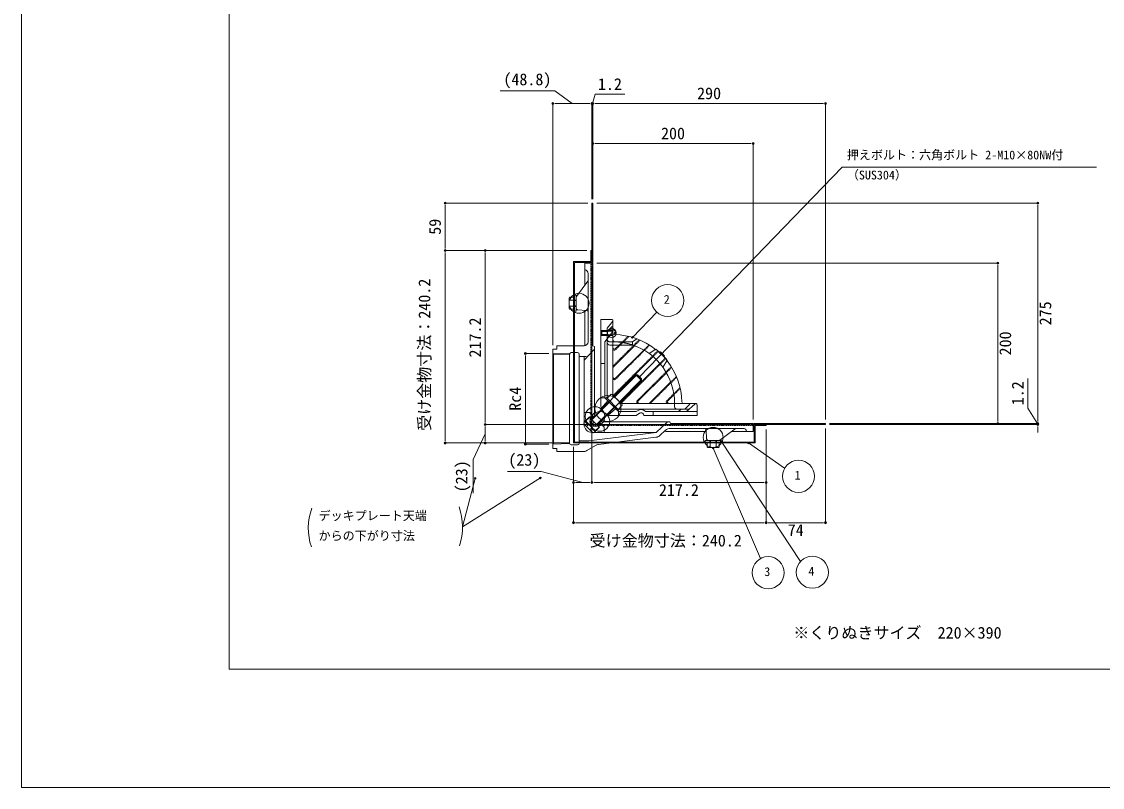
# Model space of a CAD drawing. Units: millimetres, scale not verified. Extents: x -1380 to 1380, y -955 to 955.
# Drawn here: x -1380 to -32, y -955 to 0 of the extents above; entities that cross this region are included whole.
import ezdxf
from ezdxf.enums import TextEntityAlignment as Align

# ---------------------------------------------------------------- set-up
doc = ezdxf.new("R2010")
doc.units = ezdxf.units.MM
doc.header["$LTSCALE"] = 3
for name, pattern in [('USER1', [2, 1.25, -0.25, 0.25, -0.25]), ('USER2', [0.375, 0.25, -0.125]), ('USER3', [0.75, 0.5, -0.25])]:
    doc.linetypes.add(name, pattern=pattern)
for name, color, linetype, lineweight in [('0-0_0', 7, 'Continuous', 15), ('0-2_L-2', 7, 'Continuous', 18), ('0-3_L-1', 7, 'Continuous', 18), ('0-4_L-5', 2, 'USER1', 18), ('0-5_L-3', 7, 'Continuous', 18), ('0-7_WAKU', 7, 'Continuous', 18), ('0-8_MOJI', 7, 'Continuous', 18), ('0-9_SUNPO', 7, 'Continuous', 18)]:
    doc.layers.add(name, color=color, linetype=linetype, lineweight=lineweight)
doc.styles.add('ＭＳ ゴシック', font='')
doc.styles.get('ＭＳ ゴシック').set_extended_font_data('MS Gothic')

# ---------------------------------------------------------------- blocks, each defined once
blk = doc.blocks.new('_DOTSMALL')
at = {"layer": '0-0_0'}
blk.add_line((0.0625, 0), (-0.0625, 0), dxfattribs=at)
blk.add_circle((0, 0), 0.0625, dxfattribs=at)
blk = doc.blocks.new('_DOT')
at = {"layer": '0-0_0'}
for p, q in [((-0.5, 0), (-1, 0)), ((0.25, 0), (-0.25, 0))]:
    blk.add_line(p, q, dxfattribs=at)
blk.add_circle((0, 0), 0.25, dxfattribs=at)

msp = doc.modelspace()

# ---------------------------------------------------------------- linework, layer by layer
at = {"layer": '0-0_0'}
for p, q in [((-813.955, -568.631), (-814.427, -570.446)), ((-732.195, -568.464), (-733.781, -569.464))]:
    msp.add_line(p, q, dxfattribs=at)
at = {"layer": '0-0_0', "lineweight": 18}
msp.add_lwpolyline([(-1121.124, -807.392), (1121.376, -807.392), (1121.376, 687.608), (-1121.124, 687.608)], close=True, dxfattribs=at)
at = {"layer": '0-0_0'}
for centre in [(-814.191, -569.539), (-732.988, -568.964)]:
    msp.add_circle(centre, 0.938, dxfattribs=at)
at = {"layer": '0-2_L-2'}
for p, q in [((-677.517, -309.192), (-677.517, -328.525)), ((-667.517, -301.192), (-667.517, -404.192)), ((-673.517, -314.091), (-673.517, -399.192)), ((-688.117, -342.659), (-673.917, -323.725)), ((-691.717, -346.192), (-690.517, -346.192)), ((-688.517, -357.321), (-688.517, -343.859)), ((-691.717, -356.192), (-690.517, -356.192)), ((-686.65, -359.316), (-675.384, -360.068)), ((-677.517, -359.925), (-677.517, -404.091)), ((-712.517, -404.192), (-678.517, -404.192)), ((-691.717, -401.192), (-690.517, -401.192)), ((-665.517, -405.192), (-667.517, -404.192)), ((-717.517, -408.192), (-717.517, -532.192)), ((-717.517, -413.677), (-696.484, -414.334)), ((-717.517, -413.677), (-716.517, -414.709)), ((-716.517, -414.709), (-716.517, -525.675)), ((-716.517, -414.709), (-696.517, -415.334)), ((-696.517, -414.692), (-696.517, -525.692)), ((-694.517, -412.692), (-686.517, -412.692)), ((-684.517, -414.692), (-684.517, -525.692)), ((-684.517, -417.692), (-678.517, -417.692)), ((-678.517, -417.692), (-678.517, -502.192)), ((-678.517, -417.692), (-675.673, -417.692)), ((-665.517, -405.192), (-665.517, -489.192)), ((-671.901, -487.192), (-678.517, -487.192)), ((-673.316, -502.748), (-677.558, -498.506)), ((-666.952, -492.142), (-671.901, -487.192)), ((-666.952, -492.142), (-669.78, -494.97)), ((-669.073, -495.677), (-669.78, -494.97)), ((-666.952, -492.142), (-666.245, -492.849)), ((-678.265, -502.041), (-668.366, -511.941)), ((-673.316, -502.748), (-675.437, -504.87)), ((-669.073, -506.991), (-671.194, -509.112)), ((-669.073, -506.991), (-664.83, -511.234)), ((-665.538, -511.941), (-659.174, -505.577)), ((-661.295, -503.455), (-662.002, -502.748)), ((-658.466, -500.627), (-661.295, -503.455)), ((-659.174, -505.577), (-661.295, -503.455)), ((-659.174, -499.92), (-658.466, -500.627)), ((-658.466, -500.627), (-653.517, -505.577)), ((-571.517, -499.192), (-655.517, -499.192)), ((-653.517, -505.577), (-653.517, -512.174)), ((-577.192, -509.864), (-583.489, -515.711)), ((-526.25, -511.192), (-576.771, -511.192)), ((-571.517, -499.192), (-570.517, -501.192)), ((-467.517, -501.192), (-570.517, -501.192)), ((-480.416, -507.192), (-570.388, -507.192)), ((-525.641, -520.325), (-526.392, -509.059)), ((-508.983, -521.792), (-490.05, -507.592)), ((-475.517, -511.192), (-494.85, -511.192)), ((-716.517, -525.675), (-696.517, -525.05)), ((-684.517, -522.692), (-672.517, -522.692)), ((-672.517, -522.692), (-588.517, -512.192)), ((-588.517, -512.192), (-668.517, -512.192)), ((-660.498, -527.236), (-589.053, -518.306)), ((-625.317, -524.192), (-625.317, -525.392)), ((-523.646, -522.192), (-510.183, -522.192)), ((-522.517, -524.192), (-522.517, -525.392)), ((-512.517, -524.192), (-512.517, -525.392)), ((-717.517, -526.707), (-716.517, -525.675)), ((-717.517, -526.707), (-696.484, -526.05)), ((-712.517, -536.192), (-680.208, -536.192)), ((-694.517, -527.692), (-686.517, -527.692)), ((-664.276, -528.51), (-675.189, -534.842))]:
    msp.add_line(p, q, dxfattribs=at)
msp.add_lwpolyline([(-690.517, -524.192), (-690.517, -300.192), (-668.717, -300.192), (-668.717, -285.192), (-669.917, -285.192), (-669.917, -298.992), (-691.717, -298.992), (-691.717, -525.392), (-465.317, -525.392), (-465.317, -503.592), (-451.517, -503.592), (-451.517, -502.392), (-466.517, -502.392), (-466.517, -524.192)], close=True, dxfattribs=at)
for points in [[(-667.517, -301.192), (-677.517, -301.192), (-677.517, -309.192)], [(-712.517, -404.192), (-712.517, -408.192), (-717.517, -408.192)], [(-665.517, -405.192), (-665.517, -408.192), (-678.517, -422.192)], [(-669.78, -494.97), (-671.901, -492.849), (-678.265, -499.213)], [(-571.517, -499.192), (-574.517, -499.192), (-588.517, -512.192)], [(-467.517, -501.192), (-467.517, -511.192), (-475.517, -511.192)], [(-712.517, -536.192), (-712.517, -532.192), (-717.517, -532.192)]]:
    msp.add_lwpolyline(points, dxfattribs=at)
at = {"layer": '0-2_L-2', "linetype": 'USER3'}
msp.add_lwpolyline([(-669.917, -300.192), (-669.917, -503.592), (-466.517, -503.592)], dxfattribs=at)
at = {"layer": '0-2_L-2'}
for centre, radius, start, end in [((-678.517, -314.091), 5, 0, 78.46304), ((-675.517, -322.525), 2, 323.1301, 0), ((-686.517, -343.859), 2, 143.1301, 180), ((-686.517, -357.321), 2, 180, 266.18593), ((-675.517, -362.063), 2, 0, 86.18593), ((-678.517, -399.192), 5, 270, 0), ((-694.517, -414.692), 2, 90, 180), ((-686.517, -414.692), 2, 0, 90), ((-655.517, -489.192), 10, 180, 195), ((-676.851, -500.627), 2, 135, 225), ((-668.517, -502.192), 10, 180, 270), ((-666.952, -510.527), 2, 225, 315), ((-655.517, -489.192), 10, 255, 270), ((-570.388, -517.192), 10, 90, 132.8789), ((-528.388, -509.192), 2, 3.81407, 90), ((-488.85, -509.192), 2, 90, 126.8699), ((-480.416, -512.192), 5, 11.53696, 90), ((-590.293, -508.383), 10, 277.12502, 312.8789), ((-523.646, -520.192), 2, 183.81407, 270), ((-510.183, -520.192), 2, 270, 306.8699), ((-694.517, -525.692), 2, 180, 270), ((-686.517, -525.692), 2, 270, 0), ((-680.208, -526.192), 10, 270, 300.12318), ((-659.258, -537.159), 10, 97.12502, 120.12318)]:
    msp.add_arc(centre, radius, start, end, dxfattribs=at)
at = {"layer": '0-3_L-1'}
for p, q in [((-657.517, -371.192), (-657.517, -479.192)), ((-657.517, -371.192), (-644.017, -371.192)), ((-642.771, -373.527), (-649.517, -382.201)), ((-642.517, -386.192), (-642.517, -372.692)), ((-657.517, -385.192), (-649.517, -385.192)), ((-657.517, -386.192), (-649.517, -386.192)), ((-657.517, -390.192), (-649.517, -390.192)), ((-642.517, -386.192), (-652.517, -399.049)), ((-643.482, -380.227), (-649.517, -386.692)), ((-649.517, -382.201), (-649.517, -392.495)), ((-649.517, -386.692), (-649.517, -400.192)), ((-647.183, -384.192), (-642.517, -384.192)), ((-642.517, -381.192), (-643.482, -380.227)), ((-642.517, -381.192), (-642.517, -399.192)), ((-657.517, -391.192), (-649.517, -391.192)), ((-652.517, -399.049), (-652.517, -469.221)), ((-649.517, -392.192), (-649.517, -395.192)), ((-649.517, -400.192), (-649.517, -469.312)), ((-646.517, -403.192), (-618.022, -403.192)), ((-642.517, -403.192), (-642.517, -406.31)), ((-615.621, -404.042), (-641.931, -430.351)), ((-640.517, -399.192), (-618.022, -399.192)), ((-634.571, -403.192), (-639.103, -407.724)), ((-618.022, -399.192), (-612.517, -395.594)), ((-618.022, -403.192), (-618.022, -399.192)), ((-592.478, -417.668), (-641.486, -466.676)), ((-604.08, -409.471), (-639.103, -444.494)), ((-588.833, -408.366), (-597.22, -413.925)), ((-583.877, -412.602), (-583.169, -411.895)), ((-578.927, -417.552), (-578.22, -416.845)), ((-657.517, -426.192), (-652.517, -426.192)), ((-583.992, -426.153), (-633.001, -475.161)), ((-574.691, -422.508), (-580.249, -430.895)), ((-642.517, -431.766), (-642.517, -443.079)), ((-575.796, -437.756), (-610.818, -472.778)), ((-570.367, -449.297), (-596.676, -475.606)), ((-652.517, -469.221), (-657.517, -469.221)), ((-652.517, -469.221), (-635.546, -486.192)), ((-566.326, -465.055), (-574.049, -472.778)), ((-648.981, -472.757), (-657.108, -482.298)), ((-639.082, -482.656), (-648.623, -490.783)), ((-562.517, -483.192), (-635.636, -483.192)), ((-613.412, -486.192), (-611.892, -485.1)), ((-609.404, -476.192), (-598.09, -476.192)), ((-572.634, -476.192), (-547.517, -476.192)), ((-565.517, -476.192), (-565.517, -480.192)), ((-553.017, -483.192), (-562.517, -483.192)), ((-557.325, -483.192), (-560.656, -486.192)), ((-557.325, -483.192), (-547.325, -483.192)), ((-546.551, -477.158), (-553.017, -483.192)), ((-552.517, -476.192), (-539.017, -476.192)), ((-540.217, -476.792), (-550.656, -486.192)), ((-547.517, -476.192), (-546.551, -477.158)), ((-537.517, -477.692), (-537.517, -491.192)), ((-645.517, -491.192), (-613.517, -491.192)), ((-635.546, -486.192), (-613.412, -486.192)), ((-635.546, -486.192), (-635.546, -491.192)), ((-613.517, -491.192), (-609.558, -488.349)), ((-603.129, -491.192), (-537.517, -491.192)), ((-601.496, -486.192), (-537.517, -486.192)), ((-592.517, -486.192), (-592.517, -491.192))]:
    msp.add_line(p, q, dxfattribs=at)
at = {"layer": '0-3_L-1', "linetype": 'USER2'}
for p, q in [((-642.517, -399.192), (-646.517, -399.192)), ((-642.517, -399.192), (-642.517, -403.192)), ((-609.695, -396.701), (-641.931, -428.937)), ((-622.515, -392.55), (-639.103, -409.138)), ((-596.643, -403.448), (-639.103, -445.908)), ((-623.663, -392.284), (-634.571, -403.192)), ((-608.699, -397.12), (-615.621, -404.042)), ((-597.515, -402.906), (-604.08, -409.471)), ((-642.517, -406.31), (-642.517, -431.766)), ((-586.857, -410.633), (-642.193, -465.969)), ((-586.096, -411.286), (-592.478, -417.668)), ((-576.958, -420.532), (-632.293, -475.868)), ((-569.773, -430.319), (-612.232, -472.778)), ((-577.611, -419.772), (-583.992, -426.153)), ((-569.231, -431.19), (-575.796, -437.756)), ((-642.517, -443.079), (-642.517, -465.645)), ((-563.026, -443.371), (-595.262, -475.606)), ((-563.445, -442.375), (-570.367, -449.297)), ((-558.875, -456.19), (-575.463, -472.778)), ((-558.609, -457.338), (-566.326, -465.055)), ((-609.404, -476.192), (-631.97, -476.192)), ((-598.09, -476.192), (-572.634, -476.192))]:
    msp.add_line(p, q, dxfattribs=at)
at = {"layer": '0-3_L-1'}
for points in [[(-668.717, -300.192), (-667.517, -300.192), (-667.517, -226.192), (-668.717, -226.192)], [(-466.517, -502.392), (-377.517, -502.392), (-377.517, -501.192), (-466.517, -501.192)]]:
    msp.add_lwpolyline(points, close=True, dxfattribs=at)
for centre, radius, start, end in [((-644.017, -372.692), 1.5, 326.17789, 90), ((-640.517, -388.215), 2, 180, 268.69771), ((-642.517, -476.192), 86, 51.74757, 88.69771), ((-646.517, -400.192), 3, 180, 270), ((-640.517, -397.192), 2, 180, 270), ((-642.517, -476.192), 77, 0, 71.451), ((-640.517, -406.31), 2, 180, 315), ((-642.517, -476.192), 86.5, 38.36137, 51.63863), ((-642.517, -476.192), 87.5, 42.70756, 47.29244), ((-640.517, -431.766), 2, 135, 180), ((-642.517, -476.192), 86, 1.30229, 38.25243), ((-640.517, -443.079), 2, 180, 315), ((-645.517, -479.192), 12, 180, 270), ((-607.517, -491.192), 7.5, 44.90087, 125.68533), ((-609.404, -474.192), 2, 135, 270), ((-598.09, -474.192), 2, 270, 315), ((-572.634, -474.192), 2, 135, 270), ((-562.517, -480.192), 3, 180, 270), ((-554.539, -474.192), 2, 181.30229, 270), ((-539.017, -477.692), 1.5, 0, 143.1301), ((-607.517, -491.192), 3.5, 12.83959, 125.68533), ((-603.129, -490.192), 1, 192.83959, 270), ((-601.496, -485.192), 1, 224.90087, 270)]:
    msp.add_arc(centre, radius, start, end, dxfattribs=at)
at = {"layer": '0-3_L-1', "linetype": 'USER2'}
for centre, radius, start, end in [((-646.517, -396.192), 3, 180, 270), ((-642.517, -476.192), 77, 71.451, 90), ((-640.517, -407.724), 2, 180, 315), ((-642.517, -476.192), 86, 38.25243, 51.74757), ((-640.517, -430.351), 2, 135, 180), ((-640.517, -444.494), 2, 180, 315), ((-610.818, -474.192), 2, 135, 270), ((-596.676, -474.192), 2, 270, 315), ((-574.049, -474.192), 2, 135, 270)]:
    msp.add_arc(centre, radius, start, end, dxfattribs=at)
at = {"layer": '0-4_L-5'}
msp.add_lwpolyline([(-668.717, -300.192), (-668.717, -502.392), (-466.517, -502.392)], dxfattribs=at)
at = {"layer": '0-5_L-3'}
for p, q in [((-696.639, -347.439), (-697.217, -344.692)), ((-696.639, -347.439), (-691.717, -347.439)), ((-691.717, -347.192), (-688.517, -347.192)), ((-697.217, -357.692), (-696.639, -354.945)), ((-696.639, -354.945), (-691.717, -354.945)), ((-688.517, -355.192), (-691.717, -355.192)), ((-657.517, -386.017), (-642.517, -386.017)), ((-657.517, -390.367), (-642.517, -390.367)), ((-656.517, -385.017), (-656.517, -391.367)), ((-642.517, -382.792), (-642.517, -393.592)), ((-612.744, -440.479), (-640.213, -467.949)), ((-613.875, -440.479), (-606.804, -447.55)), ((-606.804, -446.419), (-634.273, -473.888)), ((-641.25, -467.985), (-646.37, -473.105)), ((-641.25, -467.985), (-643.254, -464.908)), ((-647.567, -474.171), (-669.383, -495.987)), ((-647.001, -474.737), (-668.817, -496.553)), ((-641.062, -480.677), (-662.877, -502.492)), ((-662.312, -503.058), (-640.496, -481.242)), ((-647.744, -473.994), (-646.612, -472.863)), ((-640.319, -481.419), (-639.188, -480.288)), ((-639.43, -480.045), (-634.31, -474.925)), ((-631.233, -476.929), (-634.31, -474.925)), ((-669.963, -503.639), (-665.847, -499.523)), ((-521.517, -525.392), (-521.517, -522.192)), ((-521.27, -530.315), (-521.27, -525.392)), ((-513.764, -530.315), (-513.764, -525.392)), ((-513.517, -522.192), (-513.517, -525.392)), ((-521.27, -530.315), (-524.017, -530.892)), ((-511.017, -530.892), (-513.764, -530.315))]:
    msp.add_line(p, q, dxfattribs=at)
at = {"layer": '0-5_L-3', "color": 6}
for p, q in [((-688.517, -347.892), (-691.717, -347.892)), ((-688.517, -354.492), (-691.717, -354.492)), ((-520.817, -522.192), (-520.817, -525.392)), ((-514.217, -522.192), (-514.217, -525.392))]:
    msp.add_line(p, q, dxfattribs=at)
at = {"layer": '0-5_L-3'}
for points in [[(-691.717, -358.692), (-696.639, -358.692), (-697.217, -357.692), (-697.217, -344.692), (-696.639, -343.692), (-691.717, -343.692)], [(-690.517, -361.192), (-690.517, -341.192), (-688.517, -341.192), (-688.517, -361.192)], [(-635.122, -484.354), (-636.253, -485.485), (-651.81, -469.929), (-650.678, -468.797)], [(-631.233, -476.929), (-643.254, -464.908), (-644.72, -464.515), (-649.84, -469.635), (-635.96, -483.516), (-630.84, -478.396)], [(-659.837, -505.533), (-671.858, -493.512), (-676.51, -498.165), (-664.49, -510.186)], [(-507.517, -524.192), (-527.517, -524.192), (-527.517, -522.192), (-507.517, -522.192)], [(-510.017, -525.392), (-510.017, -530.315), (-511.017, -530.892), (-524.017, -530.892), (-525.017, -530.315), (-525.017, -525.392)]]:
    msp.add_lwpolyline(points, close=True, dxfattribs=at)
for points in [[(-642.517, -385.017), (-656.517, -385.017), (-657.517, -386.017), (-657.517, -390.367), (-656.517, -391.367), (-642.517, -391.367)], [(-638.363, -388.912), (-640.617, -388.912), (-640.617, -387.472), (-638.363, -387.472), (-642.517, -382.792)], [(-633.708, -474.454), (-606.804, -447.55), (-606.804, -445.429), (-611.754, -440.479), (-613.875, -440.479), (-640.779, -467.383)]]:
    msp.add_lwpolyline(points, dxfattribs=at)
for centre, radius in [((-684.732, -351.192), 12.485), ((-643.888, -388.192), 5.571), ((-648.727, -482.402), 16.241), ((-664.825, -492.49), 12.276), ((-658.815, -498.5), 12.276), ((-517.517, -518.407), 12.485)]:
    msp.add_circle(centre, radius, dxfattribs=at)
at = {"layer": '0-7_WAKU'}
msp.add_lwpolyline([(-1379.874, -954.892), (1380.126, -954.892), (1380.126, 955.108), (-1379.874, 955.108)], close=True, dxfattribs=at)
at = {"layer": '0-9_SUNPO'}
for p, q in [((-717.517, -403.192), (-717.517, -102.049)), ((-712.517, -102.049), (-673.717, -102.049)), ((-673.717, -102.049), (-678.717, -102.049)), ((-668.717, -138.593), (-668.717, -102.049)), ((-668.717, -102.049), (-667.517, -102.049)), ((-668.717, -102.049), (-667.517, -102.049)), ((-668.717, -221.192), (-668.717, -102.049)), ((-667.517, -221.192), (-667.517, -102.049)), ((-667.517, -221.192), (-667.517, -102.049)), ((-382.517, -102.049), (-662.517, -102.049)), ((-662.517, -102.049), (-657.517, -102.049)), ((-377.517, -496.192), (-377.517, -102.049)), ((-667.517, -221.192), (-667.517, -152.049)), ((-472.517, -152.049), (-662.517, -152.049)), ((-467.517, -496.192), (-467.517, -152.049)), ((-609.279, -442.954), (-356.689, -181.257)), ((-356.689, -181.257), (-39.367, -181.257)), ((-673.717, -226.192), (-851.691, -226.192)), ((-662.517, -226.192), (-112.524, -226.192)), ((-851.691, -280.192), (-851.691, -231.192)), ((-112.524, -231.192), (-112.524, -496.192)), ((-674.917, -285.192), (-851.691, -285.192)), ((-674.917, -285.192), (-851.691, -285.192)), ((-851.691, -520.392), (-851.691, -290.192)), ((-674.917, -285.192), (-801.691, -285.192)), ((-801.691, -497.392), (-801.691, -290.192)), ((-668.717, -305.192), (-668.717, -574.78)), ((-668.717, -305.192), (-668.717, -574.78)), ((-662.517, -301.192), (-162.524, -301.192)), ((-162.524, -306.192), (-162.524, -496.192)), ((-618.221, -393.695), (-587.795, -362.283)), ((-722.517, -413.677), (-751.691, -413.677)), ((-751.691, -418.677), (-751.691, -521.707)), ((-112.524, -496.192), (-112.524, -491.192)), ((-471.517, -502.392), (-801.691, -502.392)), ((-471.517, -502.392), (-801.691, -502.392)), ((-801.691, -507.392), (-801.691, -520.392)), ((-451.517, -508.592), (-451.517, -624.78)), ((-451.517, -508.592), (-451.517, -624.78)), ((-451.517, -508.592), (-451.517, -574.78)), ((-377.517, -507.392), (-377.517, -624.78)), ((-372.517, -501.192), (-162.524, -501.192)), ((-372.517, -501.192), (-112.524, -501.192)), ((-372.517, -501.192), (-112.524, -501.192)), ((-372.517, -502.392), (-112.524, -502.392)), ((-112.524, -501.192), (-112.524, -502.392)), ((-112.524, -501.192), (-112.524, -502.392)), ((-112.524, -507.392), (-112.524, -512.392)), ((-696.717, -525.392), (-851.691, -525.392)), ((-696.717, -525.392), (-801.691, -525.392)), ((-507.517, -523.192), (-408.499, -673.05)), ((-473.422, -525.392), (-428.33, -556.89)), ((-722.517, -526.707), (-751.691, -526.707)), ((-691.717, -530.392), (-691.717, -624.78)), ((-691.717, -530.392), (-691.717, -574.78)), ((-517.517, -531.692), (-458.52, -669.64)), ((-732.988, -568.964), (-829.973, -630.143)), ((-814.191, -569.539), (-829.973, -630.143)), ((-673.717, -574.78), (-686.717, -574.78)), ((-663.717, -574.78), (-456.517, -574.78)), ((-456.517, -624.78), (-686.717, -624.78)), ((-382.517, -624.78), (-446.517, -624.78))]:
    msp.add_line(p, q, dxfattribs=at)
for points in [[(-693.117, -102.049), (-715.139, -86.301), (-783.028, -86.301)], [(-668.117, -102.049), (-664.667, -90.549), (-627.641, -90.549)], [(-112.524, -501.792), (-125.024, -481.864), (-125.024, -444.839)], [(-801.691, -513.892), (-816.911, -545.961), (-816.911, -587.859)], [(-680.217, -574.78), (-731.988, -560.795), (-773.886, -560.795)]]:
    msp.add_lwpolyline(points, dxfattribs=at)
for centre in [(-574.182, -347.63), (-411.04, -566.944), (-448.868, -687.157), (-393.797, -686.608)]:
    msp.add_circle(centre, 20, dxfattribs=at)
for centre, start, end in [((-902.501, -630.143), 341.16934, 20.15717), ((-949.858, -631.689), 159.84283, 198.83066)]:
    msp.add_arc(centre, 72.528, start, end, dxfattribs=at)

# ---------------------------------------------------------------- block references
for name, p, xscale, yscale, rotation in [('_DOT', (-717.517, -102.049), 5, 5, 180), ('_DOT', (-667.517, -102.049), 5, 5, 180), ('_DOT', (-667.517, -102.049), 5, 5, 180), ('_DOT', (-667.517, -152.049), 5, 5, 180), ('_DOT', (-851.691, -226.192), 5, 5, 90), ('_DOT', (-112.524, -226.192), 5, 5, 90), ('_DOT', (-851.691, -285.192), 5, 5, 270), ('_DOT', (-851.691, -285.192), 5, 5, 90), ('_DOT', (-801.691, -285.192), 5, 5, 90), ('_DOT', (-162.524, -301.192), 5, 5, 90), ('_DOTSMALL', (-618.221, -393.695), 15, 15, 225.91441), ('_DOT', (-751.691, -413.677), 5, 5, 90), ('_DOTSMALL', (-609.279, -442.954), 15, 15, 226.0146), ('_DOT', (-801.691, -502.392), 5, 5, 270), ('_DOT', (-162.524, -501.192), 5, 5, 270), ('_DOT', (-112.524, -501.192), 5, 5, 270), ('_DOT', (-112.524, -501.192), 5, 5, 270), ('_DOT', (-801.691, -502.392), 5, 5, 90), ('_DOT', (-112.524, -502.392), 5, 5, 90), ('_DOT', (-851.691, -525.392), 5, 5, 270), ('_DOT', (-801.691, -525.392), 5, 5, 270), ('_DOT', (-751.691, -526.707), 5, 5, 270), ('_DOTSMALL', (-507.517, -523.192), 15, 15, 123.4545), ('_DOTSMALL', (-473.422, -525.392), 15, 15, 145.06475), ('_DOTSMALL', (-517.517, -531.692), 15, 15, 113.15528), ('_DOT', (-691.717, -574.78), 5, 5, 180), ('_DOT', (-668.717, -574.78), 5, 5, 180), ('_DOT', (-691.717, -624.78), 5, 5, 180), ('_DOT', (-451.517, -624.78), 5, 5, 180)]:
    msp.add_blockref(name, p, dxfattribs=dict(at, xscale=xscale, yscale=yscale, rotation=rotation))
at = {"layer": '0-9_SUNPO', "xscale": 5, "yscale": 5}
for p in [(-668.717, -102.049), (-668.717, -102.049), (-377.517, -102.049), (-467.517, -152.049), (-668.717, -574.78), (-451.517, -574.78), (-451.517, -624.78), (-377.517, -624.78)]:
    msp.add_blockref('_DOT', p, dxfattribs=at)

# ---------------------------------------------------------------- texts
at = {"layer": '0-8_MOJI', "style": 'ＭＳ ゴシック'}
for s, height, p in [('押えボルト：六角ボルト 2-M10×80NW付 ', 11, (-350.758, -175.011)), ('（SUS304）', 11, (-350.758, -200.011)), ('デッキプレート天端 ', 11, (-1009.533, -624.938)), ('からの下がり寸法 ', 11, (-1009.533, -649.938)), ('※くりぬきサイズ\u3000220×390', 14.66, (-417.57, -773.782))]:
    msp.add_text(s, height=height, dxfattribs=at).set_placement(p, align=Align.BOTTOM_LEFT)
at = {"layer": '0-9_SUNPO', "style": 'ＭＳ ゴシック'}
for s, height, p in [('(48.8)', 14.66, (-779.083, -83.625)), ('1.2', 14.66, (-661.154, -89.549)), ('290', 14.66, (-537.517, -101.049)), ('200', 14.66, (-582.517, -151.049)), ('2', 11, (-579.055, -355.13)), ('(23)', 14.66, (-772.937, -558.12)), ('1', 11, (-415.913, -574.444)), ('217.2', 14.66, (-585.117, -595.78)), ('74', 14.66, (-424.517, -645.78)), ('受け金物寸法：240.2', 14.66, (-671.576, -658.833)), ('3', 11, (-453.741, -694.657)), ('4', 11, (-398.67, -694.108))]:
    msp.add_text(s, height=height, dxfattribs=at).set_placement(p, align=Align.BOTTOM_LEFT)
for s, p in [('59', (-852.691, -265.692)), ('受け金物寸法：240.2', (-865.874, -510.317)), ('275', (-91.524, -378.692)), ('217.2', (-802.691, -418.792)), ('200', (-141.524, -416.192)), ('Rc4', (-752.691, -485.192)), ('1.2', (-126.024, -478.351)), ('(23)', (-819.586, -586.91))]:
    msp.add_text(s, height=14.66, rotation=90, dxfattribs=at).set_placement(p, align=Align.BOTTOM_LEFT)

doc.saveas('drawing.dxf')
